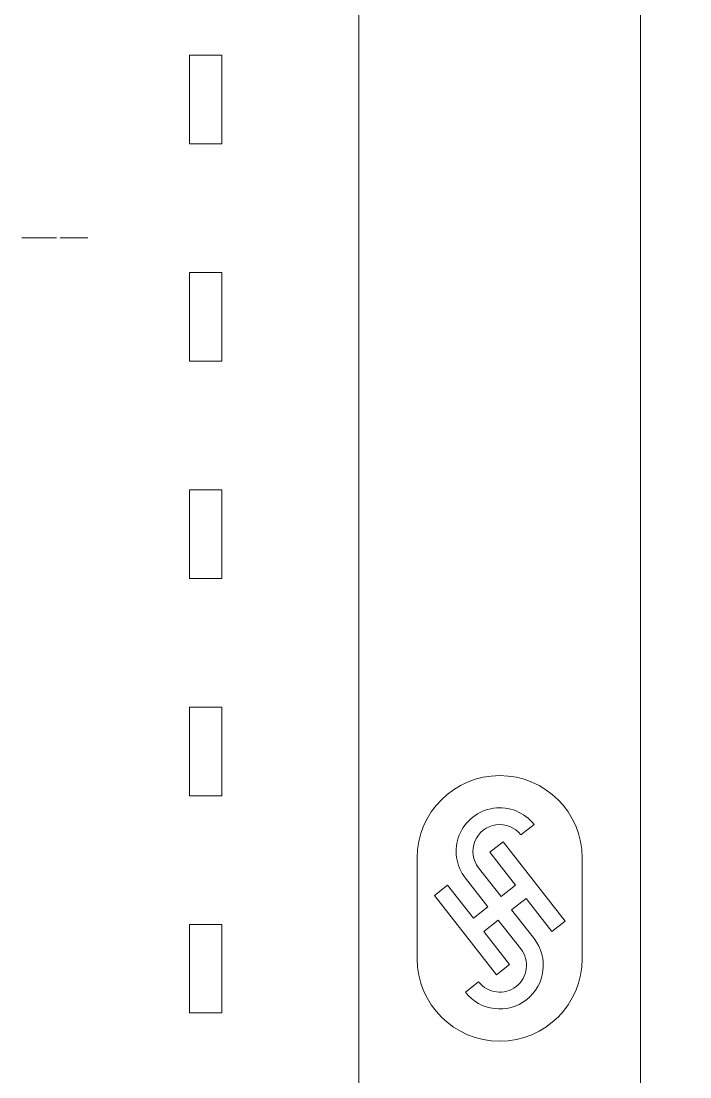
# Model space of a CAD drawing. Header units: millimetres. Extents: x 41350 to 54029, y 25852 to 34717.
# Drawn here: x 47022.33 to 47038.94, y 33450.71 to 33476.95 of the extents above; entities that cross this region are included whole.
import ezdxf

# ---------------------------------------------------------------- set-up
doc = ezdxf.new("R2010")
doc.units = ezdxf.units.MM
doc.set_wipeout_variables(frame=1)
doc.layers.add('! NO PLOT !', color=7, linetype='Continuous', true_color=0xff75dd, plot=False)
doc.layers.add('SI-ORMAR-Oprema', color=30, linetype='Continuous', lineweight=5)

# ---------------------------------------------------------------- blocks, each defined once
blk = doc.blocks.new('6ES7522-1BL01-0AB0')
blk.add_wipeout([(-17.4, 69.029), (17.4, 69.029), (17.4, -77.971), (-17.4, -77.971)]).dxf.layer = 'SI-ORMAR-Oprema'
at = {"layer": 'SI-ORMAR-Oprema', "linetype": 'Continuous'}
for p, q in [((-3.5, -51.671), (-3.5, 26.171)), ((3.5, 26.171), (3.5, -51.671)), ((-7.7, -24.971), (-7.7, -22.771)), ((-7.7, -22.771), (-6.9, -22.771)), ((-6.9, -22.771), (-6.9, -24.971)), ((-6.9, -24.971), (-7.7, -24.971)), ((-7.7, -30.371), (-7.7, -28.171)), ((-7.7, -28.171), (-6.9, -28.171)), ((-6.9, -28.171), (-6.9, -30.371)), ((-6.9, -30.371), (-7.7, -30.371)), ((-7.7, -33.571), (-6.9, -33.571)), ((-7.7, -35.771), (-7.7, -33.571)), ((-6.9, -33.571), (-6.9, -35.771)), ((-6.9, -35.771), (-7.7, -35.771)), ((-7.7, -38.971), (-6.9, -38.971)), ((-7.7, -41.171), (-7.7, -38.971)), ((-6.9, -38.971), (-6.9, -41.171)), ((-6.9, -41.171), (-7.7, -41.171)), ((0.524, -42.144), (0.852, -41.887)), ((0.083, -42.321), (-0.245, -42.578)), ((1.622, -44.289), (0.083, -42.321)), ((-2.05, -42.721), (-2.05, -45.221)), ((-0.245, -42.578), (0.396, -43.397)), ((2.05, -45.221), (2.05, -42.721)), ((0.036, -43.679), (-0.524, -42.963)), ((-0.852, -43.22), (-0.293, -43.936)), ((-1.294, -43.398), (-1.622, -43.654)), ((-0.653, -44.217), (-1.294, -43.398)), ((0.396, -43.397), (0.036, -43.679)), ((-1.622, -43.654), (-0.083, -45.622)), ((0.293, -44.007), (0.653, -43.726)), ((0.653, -43.726), (1.294, -44.545)), ((-0.293, -43.936), (-0.653, -44.217)), ((0.852, -44.723), (0.293, -44.007)), ((-0.396, -44.546), (-0.036, -44.264)), ((-0.036, -44.264), (0.524, -44.98)), ((1.294, -44.545), (1.622, -44.289)), ((-7.7, -46.571), (-7.7, -44.371)), ((-7.7, -44.371), (-6.9, -44.371)), ((-6.9, -44.371), (-6.9, -46.571)), ((0.245, -45.365), (-0.396, -44.546)), ((-0.083, -45.622), (0.245, -45.365)), ((-0.524, -45.799), (-0.852, -46.056)), ((-6.9, -46.571), (-7.7, -46.571))]:
    blk.add_line(p, q, dxfattribs=at)
for centre, radius, start, end in [((0, -42.721), 2.05, 0, 180), ((0, -42.553), 1.082, 38.0252, 218.0252), ((0, -42.553), 0.665, 38.0252, 218.0252), ((0, -45.389), 1.082, 218.0252, 38.0252), ((0, -45.389), 0.665, 218.0252, 38.0252), ((0, -45.221), 2.05, 180, 0)]:
    blk.add_arc(centre, radius, start, end, dxfattribs=at)
for points, knots in [([(-11.625, -27.311), (-11.501, -27.311), (-11.377, -27.311), (-11.252, -27.311), (-11.211, -27.311), (-11.171, -27.311), (-11.13, -27.311), (-11.088, -27.311), (-11.046, -27.311), (-11.005, -27.311), (-11.124, -27.311), (-11.244, -27.311), (-11.363, -27.311), (-11.412, -27.311), (-11.461, -27.311), (-11.509, -27.311), (-11.628, -27.311), (-11.747, -27.311), (-11.865, -27.311), (-11.826, -27.311), (-11.787, -27.311), (-11.748, -27.311), (-11.707, -27.311), (-11.666, -27.311), (-11.625, -27.311)], [0, 0, 0, 0, 0.102754, 0.102754, 0.102754, 0.205071, 0.205071, 0.205071, 0.239517, 0.239517, 0.239517, 0.532428, 0.532428, 0.532428, 0.572713, 0.572713, 0.572713, 0.865353, 0.865353, 0.865353, 0.897683, 0.897683, 0.897683, 1, 1, 1, 1]), ([(-11.376, -27.311), (-11.346, -27.311), (-11.317, -27.311), (-11.287, -27.311), (-11.388, -27.311), (-11.489, -27.311), (-11.59, -27.311), (-11.56, -27.311), (-11.53, -27.311), (-11.474, -27.311), (-11.454, -27.311), (-11.437, -27.311), (-11.419, -27.311), (-11.398, -27.311), (-11.376, -27.311)], [0, 0, 0, 0, 0.214674, 0.214674, 0.214674, 0.449143, 0.449143, 0.449143, 0.663766, 0.663766, 0.840009, 0.840009, 0.840009, 1, 1, 1, 1]), ([(-10.31, -27.311), (-10.367, -27.311), (-10.453, -27.311), (-10.798, -27.311), (-10.913, -27.311), (-10.913, -27.311), (-10.885, -27.311), (-10.772, -27.311), (-10.685, -27.311), (-10.44, -27.311), (-10.347, -27.311), (-10.246, -27.311), (-10.225, -27.311), (-10.225, -27.311), (-10.253, -27.311), (-10.31, -27.311)], [0, 0, 0, 0, 0.124815, 0.124815, 0.371879, 0.371879, 0.499452, 0.499452, 0.627025, 0.627025, 0.768837, 0.768837, 0.877113, 0.877113, 1, 1, 1, 1]), ([(-10.756, -27.311), (-10.72, -27.311), (-10.657, -27.311), (-10.488, -27.311), (-10.429, -27.311), (-10.359, -27.311), (-10.342, -27.311), (-10.342, -27.311), (-10.355, -27.311), (-10.419, -27.311), (-10.481, -27.311), (-10.65, -27.311), (-10.709, -27.311), (-10.779, -27.311), (-10.796, -27.311), (-10.796, -27.311), (-10.783, -27.311), (-10.756, -27.311)], [0, 0, 0, 0, 0.148649, 0.148649, 0.283946, 0.283946, 0.397779, 0.397779, 0.501147, 0.501147, 0.64939, 0.64939, 0.785131, 0.785131, 0.900096, 0.900096, 1, 1, 1, 1])]:
    blk.add_open_spline(points, degree=3, knots=knots, dxfattribs=at)

msp = doc.modelspace()

# ---------------------------------------------------------------- block references
at = {"layer": '! NO PLOT !'}
msp.add_blockref('6ES7522-1BL01-0AB0', (47034.22, 33498.868), dxfattribs=at)

doc.saveas('drawing.dxf')
